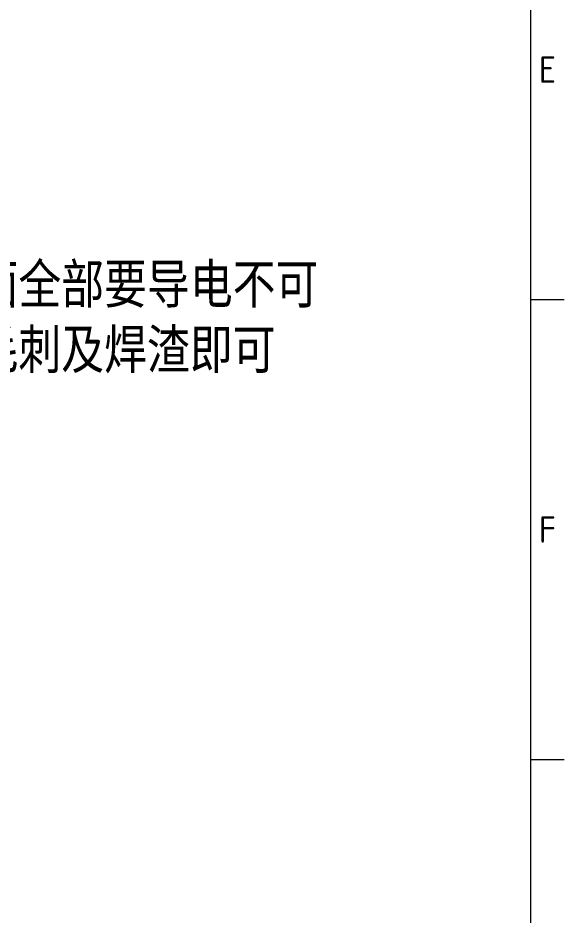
# Model space of a CAD drawing. Header units: inches. Extents: x 15988 to 16924, y -985 to -323.
# Drawn here: x 16816.1 to 16907.6, y -834.4 to -684 of the extents above; entities that cross this region are included whole.
import ezdxf
from ezdxf.enums import TextEntityAlignment as Align

# ---------------------------------------------------------------- set-up
doc = ezdxf.new("R2010")
doc.units = ezdxf.units.IN
doc.header["$MEASUREMENT"] = 0
doc.layers.add('图框', color=7, linetype='Continuous')
doc.layers.add('注释', color=5, linetype='Continuous')
doc.styles.add('ISO Proportional', font='isocp.shx')
doc.styles.add('字母和汉字', font='arial.ttf', dxfattribs={"width": 0.8})

msp = doc.modelspace()

# ---------------------------------------------------------------- linework, layer by layer
at = {"layer": '图框', "color": 7, "lineweight": 9}
for p, q in [((16902, -962.59), (16902, -345.65)), ((16902, -731.24), (16907.57, -731.24)), ((16902, -808.36), (16907.57, -808.36))]:
    msp.add_line(p, q, dxfattribs=at)

# ---------------------------------------------------------------- texts
at = {"layer": '图框', "color": 7, "lineweight": 9, "style": 'ISO Proportional'}
for s, p in [('E', (16904.79, -692.68)), ('F', (16904.79, -769.8))]:
    msp.add_text(s, height=4.45, dxfattribs=at).set_placement(p, align=Align.MIDDLE)
at = {"layer": '注释', "lineweight": -3, "insert": (16765.93, -725.32), "char_height": 6.5773, "width": 106.4944, "attachment_point": 1, "style": '字母和汉字'}
msp.add_mtext('{\\fSimSun|b0|i0|c134|p2;注意内部所有面全部要导电不可喷粉，打磨掉毛刺及焊渣即可}', dxfattribs=at)

doc.saveas('drawing.dxf')
